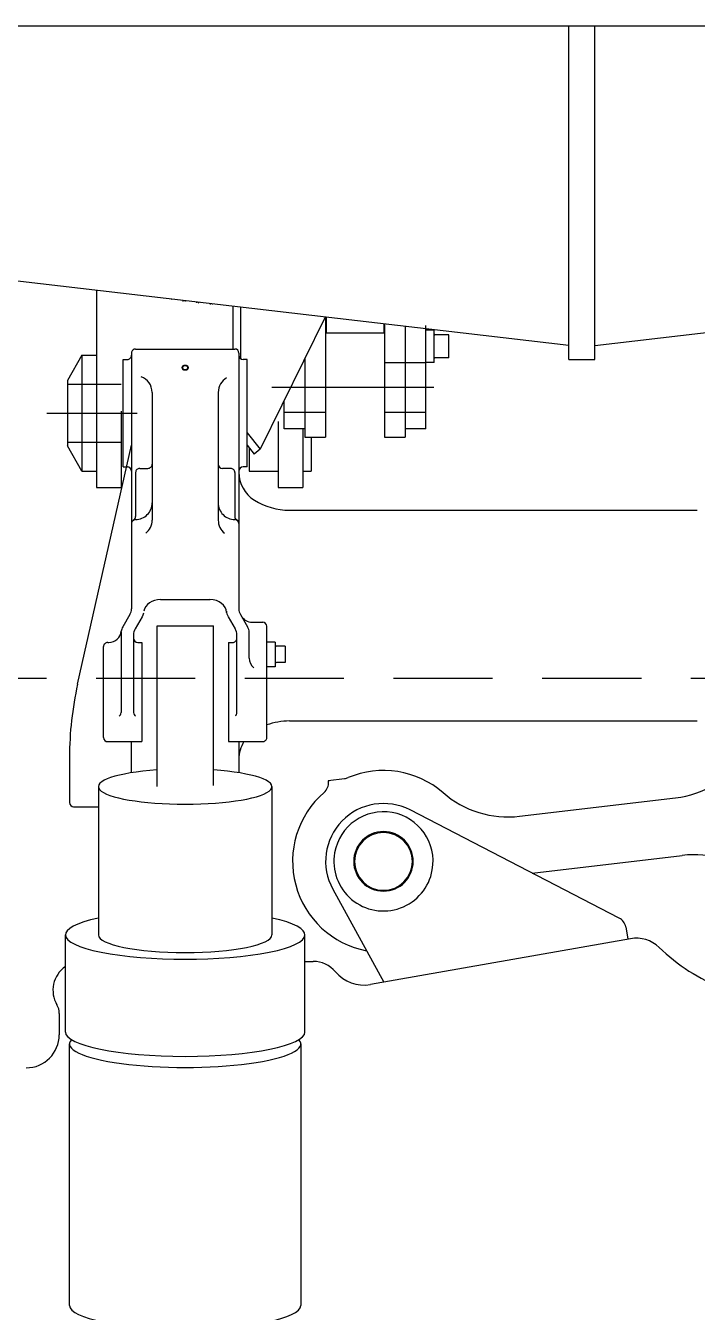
# Model space of a CAD drawing. Extents: x -633 to 241, y -1 to 752.
# Drawn here: x -530.7 to -490.1, y 435.7 to 513.5 of the extents above; entities that cross this region are included whole.
import ezdxf

# ---------------------------------------------------------------- set-up
doc = ezdxf.new("R2010")
doc.units = 0
doc.header["$LTSCALE"] = 48
for name, pattern in [('CENTERLINE', [1.25, 1, -0.0625, 0.125, -0.0625]), ('HIDDEN', [0.1875, 0.125, -0.0625]), ('HIDDEN2', [0.1875, 0.125, -0.0625])]:
    doc.linetypes.add(name, pattern=pattern)
doc.layers.add('0A537428______2_____', color=1, linetype='CONTINUOUS')
doc.layers.add('HIDDEN2', color=7, linetype='HIDDEN2')

# ---------------------------------------------------------------- blocks, each defined once
blk = doc.blocks.new('*U330', base_point=(9.5215, 24.4223))
at = {"layer": '0A537428______2_____', "color": 180, "linetype": 'CONTINUOUS'}
blk.add_arc((9.5215, 24.4223), 0.28, 180, 359.8057, dxfattribs=at)
blk = doc.blocks.new('*U329', base_point=(9.5215, 25.0549))
at = {"layer": '0A537428______2_____', "color": 180, "linetype": 'CONTINUOUS'}
blk.add_arc((9.5215, 25.0549), 0.28, 169.5335, 10.4665, dxfattribs=at)
blk = doc.blocks.new('*U325', base_point=(9.5215, 25.0836))
at = {"layer": '0A537428______2_____', "color": 180, "linetype": 'CONTINUOUS'}
blk.add_arc((9.5215, 25.0836), 0.29, 180, 0, dxfattribs=at)
blk = doc.blocks.new('*U328', base_point=(9.5215, 25.3187))
at = {"layer": '0A537428______2_____', "color": 180, "linetype": 'CONTINUOUS'}
blk.add_arc((9.5215, 25.3187), 0.21, 180, 0, dxfattribs=at)
blk = doc.blocks.new('*U327', base_point=(9.5215, 25.6774))
at = {"layer": '0A537428______2_____', "color": 180, "linetype": 'CONTINUOUS'}
blk.add_arc((9.5215, 25.6774), 0.21, 108.954, 71.046, dxfattribs=at)
blk = doc.blocks.new('*U326', base_point=(9.5215, 25.3187))
at = {"layer": '0A537428______2_____', "color": 180, "linetype": 'CONTINUOUS'}
blk.add_arc((9.5215, 25.3187), 0.29, 136.3886, 43.6114, dxfattribs=at)
blk = doc.blocks.new('*U265', base_point=(9.5815, 26.0981))
at = {"layer": '0A537428______2_____', "color": 40, "linetype": 'CONTINUOUS'}
blk.add_arc((9.5815, 26.0981), 0.04, 0.4466, 90.0018, dxfattribs=at)
blk = doc.blocks.new('*U264', base_point=(9.4615, 26.0981))
at = {"layer": '0A537428______2_____', "color": 40, "linetype": 'CONTINUOUS'}
blk.add_arc((9.4615, 26.0981), 0.04, 90, 172.8914, dxfattribs=at)
blk = doc.blocks.new('*U259', base_point=(9.3815, 26.102))
at = {"layer": '0A537428______2_____', "color": 40, "linetype": 'CONTINUOUS'}
blk.add_arc((9.3815, 26.102), 0.04, 334.9762, 353, dxfattribs=at)
blk = doc.blocks.new('*U258', base_point=(9.4365, 26.0453))
at = {"layer": '0A537428______2_____', "color": 40, "linetype": 'CONTINUOUS'}
blk.add_arc((9.4365, 26.0453), 0.04, 154.9762, 180, dxfattribs=at)
blk = doc.blocks.new('*U257', base_point=(9.3515, 26.1073))
at = {"layer": '0A537428______2_____', "color": 40, "linetype": 'CONTINUOUS'}
blk.add_arc((9.3515, 26.1073), 0.04, 334.9762, 360, dxfattribs=at)
blk = doc.blocks.new('*U256', base_point=(9.4065, 26.0506))
at = {"layer": '0A537428______2_____', "color": 40, "linetype": 'CONTINUOUS'}
blk.add_arc((9.4065, 26.0506), 0.04, 154.9762, 175.409, dxfattribs=at)
blk = doc.blocks.new('*U263', base_point=(9.6615, 26.102))
at = {"layer": '0A537428______2_____', "color": 40, "linetype": 'CONTINUOUS'}
blk.add_arc((9.6615, 26.102), 0.04, 179.9993, 205.0238, dxfattribs=at)
blk = doc.blocks.new('*U262', base_point=(9.6065, 26.0453))
at = {"layer": '0A537428______2_____', "color": 40, "linetype": 'CONTINUOUS'}
blk.add_arc((9.6065, 26.0453), 0.04, 0.0003, 25.0239, dxfattribs=at)
blk = doc.blocks.new('*U261', base_point=(9.6915, 26.1073))
at = {"layer": '0A537428______2_____', "color": 40, "linetype": 'CONTINUOUS'}
blk.add_arc((9.6915, 26.1073), 0.04, 180.0001, 205.0239, dxfattribs=at)
blk = doc.blocks.new('*U260', base_point=(9.6365, 26.0506))
at = {"layer": '0A537428______2_____', "color": 40, "linetype": 'CONTINUOUS'}
blk.add_arc((9.6365, 26.0506), 0.04, 0.0001, 25.0238, dxfattribs=at)
blk = doc.blocks.new('*U202', base_point=(9.593399, 26.948361))
at = {"layer": '0A537428______2_____', "color": 40, "linetype": 'CONTINUOUS'}
blk.add_arc((9.593399, 26.948361), 0.1048, 350.5337, 0.20902, dxfattribs=at)
blk = doc.blocks.new('*U201', base_point=(9.5649, 26.952))
at = {"layer": '0A537428______2_____', "color": 40, "linetype": 'CONTINUOUS'}
blk.add_arc((9.5649, 26.952), 0.1048, 0.2089, 8.446, dxfattribs=at)
blk = doc.blocks.new('*U200', base_point=(9.5602, 26.952))
at = {"layer": '0A537428______2_____', "color": 40, "linetype": 'CONTINUOUS'}
blk.add_arc((9.5602, 26.952), 0.1048, 349.6764, 0.2098, dxfattribs=at)
blk = doc.blocks.new('*U199', base_point=(9.5317, 26.9556))
at = {"layer": '0A537428______2_____', "color": 40, "linetype": 'CONTINUOUS'}
blk.add_arc((9.5317, 26.9556), 0.1048, 0.2092, 9.4097, dxfattribs=at)
blk = doc.blocks.new('*U198', base_point=(9.527, 26.9556))
at = {"layer": '0A537428______2_____', "color": 40, "linetype": 'CONTINUOUS'}
blk.add_arc((9.527, 26.9556), 0.1048, 348.8675, 0.2088, dxfattribs=at)
blk = doc.blocks.new('*U197', base_point=(9.4986, 26.9604))
at = {"layer": '0A537428______2_____', "color": 40, "linetype": 'CONTINUOUS'}
blk.add_arc((9.4986, 26.9604), 0.1048, 0.2093, 5.5094, dxfattribs=at)
blk = doc.blocks.new('*U203', base_point=(9.5981, 26.9484))
at = {"layer": '0A537428______2_____', "color": 40, "linetype": 'CONTINUOUS'}
blk.add_arc((9.5981, 26.9484), 0.1048, 0.9586, 7.3746, dxfattribs=at)

msp = doc.modelspace()

# ---------------------------------------------------------------- linework, layer by layer
at = {"layer": '0A537428______2_____', "color": 40, "linetype": 'CONTINUOUS'}
for points in [[(-590.078, 513.478), (-404.078, 513.478)], [(-497.865, 493.295), (-497.865, 513.478)], [(-496.29, 493.295), (-496.29, 513.478)], [(-497.865, 494.128), (-586.527, 504.477)], [(-496.291, 494.128), (-407.629, 504.477)], [(-526.453, 497.465), (-526.453, 485.545)], [(-518.198, 496.502), (-518.196, 493.925)], [(-517.729, 496.447), (-517.726, 493.344)], [(-512.601, 495.848), (-516.532, 487.86)], [(-512.579, 495.846), (-512.579, 488.589)], [(-512.549, 495.842), (-512.549, 494.899)], [(-509.049, 495.434), (-509.049, 494.899)], [(-509.019, 495.43), (-509.019, 488.589)], [(-507.769, 495.284), (-507.769, 488.589)], [(-506.519, 489.089), (-506.519, 495.138)], [(-506.019, 495.073), (-506.519, 495.073)], [(-506.019, 493.105), (-506.019, 495.073)], [(-512.549, 494.899), (-509.049, 494.899)], [(-505.119, 494.789), (-505.974, 494.789)], [(-505.119, 493.389), (-505.119, 494.789)], [(-527.323, 493.545), (-528.203, 492.021)], [(-527.323, 493.545), (-527.323, 486.545)], [(-527.323, 493.545), (-526.453, 493.545)], [(-524.328, 493.675), (-524.328, 478.204)], [(-524.078, 493.925), (-518.078, 493.925)], [(-517.828, 493.675), (-517.828, 478.204)], [(-505.119, 493.389), (-505.974, 493.389)], [(-524.828, 486.795), (-524.828, 493.295)], [(-524.828, 493.295), (-524.578, 493.295)], [(-517.328, 493.295), (-517.578, 493.295)], [(-517.328, 486.795), (-517.328, 493.295)], [(-513.829, 493.352), (-513.829, 488.589)], [(-506.019, 493.105), (-506.519, 493.105)], [(-497.865, 493.295), (-496.29, 493.295)], [(-528.203, 492.021), (-528.203, 488.069)], [(-523.078, 491.304), (-523.078, 483.57)], [(-519.078, 491.304), (-519.078, 483.57)], [(-515.079, 489.089), (-515.079, 490.813)], [(-524.953, 490.163), (-524.953, 485.545)], [(-515.453, 489.545), (-515.453, 485.545)], [(-517.328, 488.861), (-516.532, 487.859)], [(-513.829, 489.089), (-515.079, 489.089)], [(-513.953, 489.089), (-513.953, 485.545)], [(-506.519, 489.089), (-507.769, 489.089)], [(-527.323, 486.544), (-528.203, 488.069)], [(-527.587, 473.645), (-524.322, 488.105)], [(-517.328, 488.106), (-516.9, 487.567)], [(-517.203, 487.948), (-517.203, 486.545)], [(-513.829, 488.589), (-512.579, 488.589)], [(-513.453, 488.589), (-513.453, 486.545)], [(-509.019, 488.589), (-507.769, 488.589)], [(-516.532, 487.859), (-516.9, 487.567)], [(-527.323, 486.545), (-526.453, 486.545)], [(-524.828, 486.795), (-524.578, 486.795)], [(-524.078, 486.456), (-524.078, 483.798)], [(-523.828, 486.706), (-523.328, 486.706)], [(-518.328, 486.706), (-518.828, 486.706)], [(-518.078, 486.456), (-518.078, 483.798)], [(-517.328, 486.795), (-517.578, 486.795)], [(-517.203, 486.545), (-515.453, 486.545)], [(-513.953, 486.545), (-513.453, 486.545)], [(-526.453, 485.545), (-524.953, 485.545)], [(-515.453, 485.545), (-513.953, 485.545)], [(-514.768, 484.175), (-490.09, 484.175)], [(-522.578, 478.769), (-519.569, 478.769)], [(-524.422, 477.868), (-524.859, 477.123)], [(-518.585, 478.071), (-518.57, 477.974)], [(-517.734, 477.867), (-517.297, 477.122)], [(-523.672, 477.735), (-524.109, 476.99)], [(-518.484, 477.735), (-518.047, 476.99)], [(-517.031, 477.401), (-516.388, 477.401)], [(-516.138, 470.425), (-516.138, 477.151)], [(-524.953, 476.823), (-524.953, 471.93)], [(-524.203, 476.654), (-524.203, 471.93)], [(-517.953, 471.93), (-517.953, 476.66)], [(-517.203, 475.226), (-517.203, 476.792)], [(-526.018, 470.425), (-526.018, 475.925)], [(-525.768, 476.175), (-525.696, 476.175)], [(-523.953, 476.175), (-523.706, 476.175)], [(-523.706, 476.175), (-523.706, 470.175)], [(-518.45, 476.175), (-518.45, 470.175)], [(-518.45, 476.175), (-518.203, 476.175)], [(-515.638, 476.203), (-516.138, 476.203)], [(-515.638, 476.203), (-515.638, 474.703)], [(-515.018, 475.953), (-515.548, 475.953)], [(-515.018, 475.953), (-515.018, 474.953)], [(-515.638, 474.703), (-516.138, 474.703)], [(-515.018, 474.953), (-515.548, 474.953)], [(-514.768, 471.425), (-490.103, 471.425)], [(-525.768, 470.175), (-523.706, 470.175)], [(-524.328, 468.293), (-524.328, 470.175)], [(-518.45, 470.175), (-516.388, 470.175)], [(-517.828, 470.175), (-517.828, 468.293)], [(-528.078, 469.24), (-528.078, 466.49)], [(-527.828, 466.24), (-526.327, 466.24)]]:
    msp.add_lwpolyline(points, dxfattribs=at)
at = {"layer": '0A537428______2_____', "color": 40, "linetype": 'HIDDEN'}
for points in [[(-506.519, 495.138), (-506.519, 495.339)], [(-506.519, 493.091), (-509.019, 493.091)], [(-528.203, 491.802), (-524.953, 491.802)], [(-512.579, 490.087), (-515.079, 490.087)], [(-506.519, 490.087), (-509.019, 490.087)], [(-528.203, 488.288), (-524.953, 488.288)]]:
    msp.add_lwpolyline(points, dxfattribs=at)
at = {"layer": '0A537428______2_____', "color": 40, "linetype": 'CONTINUOUS'}
for points in [[(-506.019, 494.834, 0.414213), (-505.974, 494.789)], [(-524.578, 493.295, 0.414214), (-524.328, 493.545)], [(-524.078, 493.925, 0.414214), (-524.328, 493.675)], [(-517.828, 493.675, 0.414213), (-518.078, 493.925)], [(-517.828, 493.545, 0.414213), (-517.578, 493.295)], [(-505.974, 493.389, 0.414213), (-506.019, 493.344)], [(-520.94, 492.698), (-520.936, 492.701, 0.007406), (-520.932, 492.704, 0.007584), (-520.928, 492.707, 0.007685), (-520.925, 492.711, 0.007724), (-520.921, 492.714, 0.007792), (-520.917, 492.718, 0.007855), (-520.914, 492.721, 0.008036), (-520.911, 492.725, 0.008277), (-520.908, 492.729, 0.008272), (-520.905, 492.732, 0.00816), (-520.903, 492.736, 0.008849), (-520.9, 492.74, 0.009511), (-520.898, 492.744, 0.0094), (-520.895, 492.749, 0.010086), (-520.893, 492.753, 0.010665), (-520.891, 492.758, 0.010509), (-520.89, 492.762, 0.010515), (-520.888, 492.767, 0.010741), (-520.887, 492.771, 0.010948), (-520.886, 492.776, 0.011101), (-520.885, 492.78, 0.011281), (-520.884, 492.785, 0.011491), (-520.884, 492.789, 0.011734), (-520.883, 492.794, 0.011998), (-520.883, 492.798, 0.012133), (-520.884, 492.803, 0.01206), (-520.884, 492.808, 0.01189), (-520.885, 492.812, 0.01172), (-520.886, 492.817, 0.011594), (-520.887, 492.821, 0.011477), (-520.888, 492.826, 0.0113), (-520.89, 492.83, 0.011107), (-520.891, 492.834, 0.011116), (-520.893, 492.839, 0.011188), (-520.895, 492.843, 0.01079), (-520.898, 492.847, 0.010553), (-520.9, 492.851, 0.010499), (-520.903, 492.855, 0.009622), (-520.905, 492.859, 0.00912), (-520.908, 492.862, 0.008963), (-520.911, 492.866, 0.008688), (-520.914, 492.869, 0.008528), (-520.917, 492.873, 0.008379), (-520.921, 492.876, 0.008213), (-520.925, 492.879, 0.008058), (-520.928, 492.882, 0.007942), (-520.932, 492.886, 0.007837), (-520.936, 492.889, 0.007772), (-520.94, 492.891, 0.007614), (-520.945, 492.894, 0.007334), (-520.949, 492.897, 0.007062), (-520.954, 492.9, 0.006839), (-520.958, 492.902, 0.00664), (-520.963, 492.905, 0.006465), (-520.968, 492.907, 0.006324), (-520.973, 492.909, 0.006212), (-520.978, 492.911, 0.006084), (-520.983, 492.913, 0.00598), (-520.988, 492.915, 0.005957), (-520.994, 492.917, 0.00588), (-520.999, 492.919, 0.005977), (-521.005, 492.92, 0.006241), (-521.011, 492.922, 0.006019), (-521.017, 492.923, 0.005939), (-521.023, 492.925, 0.005957), (-521.03, 492.926, 0.00575), (-521.036, 492.927, 0.005601), (-521.042, 492.928, 0.005576), (-521.049, 492.928, 0.005561), (-521.055, 492.929, 0.005538), (-521.062, 492.929, 0.005539), (-521.068, 492.93, 0.005582), (-521.075, 492.93, 0.005651), (-521.081, 492.93, 0.0057), (-521.088, 492.93, 0.005683), (-521.094, 492.929, 0.005625), (-521.101, 492.929, 0.005591), (-521.107, 492.928, 0.005581), (-521.113, 492.928, 0.0056), (-521.12, 492.927, 0.005639), (-521.126, 492.926, 0.005668), (-521.132, 492.925, 0.005692), (-521.138, 492.923, 0.005842), (-521.145, 492.922, 0.006079), (-521.151, 492.92, 0.005968), (-521.156, 492.919, 0.00584), (-521.162, 492.917, 0.006185), (-521.167, 492.915, 0.005994), (-521.172, 492.913, 0.005727), (-521.178, 492.911, 0.005971), (-521.183, 492.909, 0.00618), (-521.188, 492.907, 0.006207), (-521.193, 492.905, 0.006292), (-521.197, 492.902, 0.006466), (-521.202, 492.9, 0.006651), (-521.207, 492.897, 0.006848), (-521.211, 492.894, 0.007057), (-521.215, 492.891, 0.00723), (-521.219, 492.889, 0.007347), (-521.223, 492.886, 0.00738), (-521.227, 492.882, 0.007481), (-521.231, 492.879, 0.007682), (-521.235, 492.876, 0.007869), (-521.238, 492.873, 0.008035), (-521.242, 492.869, 0.008332), (-521.245, 492.866, 0.008729), (-521.248, 492.862, 0.008851), (-521.251, 492.859, 0.008871), (-521.253, 492.855, 0.009768), (-521.256, 492.851, 0.010659), (-521.258, 492.847, 0.010547), (-521.261, 492.843, 0.011187), (-521.263, 492.839, 0.011713), (-521.265, 492.834, 0.011403), (-521.266, 492.83, 0.011264), (-521.268, 492.826, 0.011335), (-521.269, 492.821, 0.011377), (-521.27, 492.817, 0.011335), (-521.271, 492.812, 0.011324), (-521.271, 492.808, 0.011326), (-521.272, 492.803, 0.01135), (-521.272, 492.798, 0.011359), (-521.272, 492.794, 0.011364), (-521.272, 492.789, 0.011296), (-521.271, 492.785, 0.011169), (-521.271, 492.78, 0.011101), (-521.27, 492.776, 0.011054), (-521.269, 492.771, 0.011027), (-521.268, 492.767, 0.010928), (-521.266, 492.762, 0.010832), (-521.265, 492.758, 0.010914), (-521.263, 492.753, 0.011068), (-521.261, 492.749, 0.010743), (-521.258, 492.744, 0.010602), (-521.256, 492.74, 0.010579), (-521.253, 492.736, 0.009698), (-521.251, 492.732, 0.009122), (-521.248, 492.729, 0.008821), (-521.245, 492.725, 0.00845), (-521.242, 492.721, 0.008213), (-521.238, 492.718, 0.008003), (-521.235, 492.714, 0.007778), (-521.231, 492.711, 0.00759), (-521.227, 492.707, 0.00745), (-521.223, 492.704, 0.007321), (-521.219, 492.701, 0.007214), (-521.215, 492.698, 0.007189), (-521.211, 492.694, 0.007201), (-521.207, 492.692, 0.007062), (-521.202, 492.689, 0.006865), (-521.197, 492.686, 0.006699), (-521.193, 492.683, 0.006566), (-521.188, 492.681, 0.006461), (-521.183, 492.678, 0.006388), (-521.178, 492.676, 0.006291), (-521.172, 492.674, 0.006219), (-521.167, 492.672, 0.006238), (-521.162, 492.67, 0.006212), (-521.156, 492.668, 0.006312), (-521.151, 492.666, 0.006554), (-521.145, 492.664, 0.006353), (-521.138, 492.663, 0.006339), (-521.132, 492.661, 0.006418), (-521.126, 492.66, 0.006251), (-521.12, 492.659, 0.006132), (-521.113, 492.658, 0.006142), (-521.107, 492.657, 0.006152), (-521.101, 492.657, 0.006148), (-521.094, 492.656, 0.006161), (-521.088, 492.656, 0.006215), (-521.081, 492.656, 0.006283), (-521.075, 492.656, 0.00632), (-521.068, 492.656, 0.00627), (-521.062, 492.656, 0.006173), (-521.055, 492.657, 0.006109), (-521.049, 492.657, 0.006079), (-521.042, 492.658, 0.006084), (-521.036, 492.659, 0.006115), (-521.03, 492.66, 0.006146), (-521.023, 492.661, 0.006181), (-521.017, 492.663, 0.006343), (-521.011, 492.664, 0.006602), (-521.005, 492.666, 0.006522), (-520.999, 492.668, 0.006433), (-520.994, 492.67, 0.006575), (-520.988, 492.672, 0.005881), (-520.983, 492.674, 0.00612), (-520.978, 492.676, 0.007564), (-520.973, 492.678, 0.005958), (-520.968, 492.681, 0.002067), (-520.964, 492.683, 0.008291), (-520.958, 492.686, 0.014885), (-520.95, 492.691, 0.007553), (-520.94, 492.698, 0.004051)], [(-523.078, 491.304, 0.319638), (-523.751, 492.249)], [(-518.568, 492.175, 0.270999), (-519.078, 491.304)], [(-524.328, 486.545, 0.414213), (-524.578, 486.795)], [(-523.828, 486.706, 0.414214), (-524.078, 486.456)], [(-523.328, 486.706, 0.414214), (-523.078, 486.956)], [(-519.078, 486.956, 0.414213), (-518.828, 486.706)], [(-518.078, 486.456, 0.414214), (-518.328, 486.706)], [(-517.578, 486.795, 0.414213), (-517.828, 486.545)], [(-517.828, 486.479, 0.258592), (-516.888, 484.783)], [(-524.078, 483.615, 0.414214), (-523.078, 484.615)], [(-519.078, 484.615, 0.414214), (-518.078, 483.615)], [(-516.888, 484.783, 0.140565), (-514.768, 484.175)], [(-524.078, 483.615, 0.414214), (-524.328, 483.365)], [(-524.203, 483.582, 0.267969), (-524.078, 483.798)], [(-523.459, 482.785, 0.229709), (-523.078, 483.57)], [(-519.078, 483.57, 0.232183), (-518.689, 482.779)], [(-518.078, 483.798, 0.267912), (-517.953, 483.582)], [(-517.828, 483.365, 0.414213), (-518.078, 483.615)], [(-517.678, 477.772, 0.266025), (-517.031, 477.401)], [(-516.138, 477.151, 0.414213), (-516.388, 477.401)], [(-525.696, 476.175, 0.385038), (-524.949, 476.85)], [(-524.203, 476.425, 0.414213), (-523.953, 476.175)], [(-518.203, 476.175, 0.414214), (-517.953, 476.425)], [(-525.768, 476.175, 0.414214), (-526.018, 475.925)], [(-515.638, 476.043, 0.414213), (-515.548, 475.953)], [(-517.203, 475.226, 0.223596), (-516.931, 474.648)], [(-515.548, 474.953, 0.414214), (-515.638, 474.863)], [(-527.587, 473.645, 0.055575), (-528.078, 469.24)], [(-525.079, 471.713, 0.268831), (-524.953, 471.93)], [(-524.203, 471.93, 0.258953), (-524.085, 471.717)], [(-518.031, 471.748, 0.206449), (-517.953, 471.93)], [(-514.768, 471.425, 0.087615), (-516.138, 471.183)], [(-526.018, 470.425, 0.414213), (-525.768, 470.175)], [(-517.528, 470.175, 0.139662), (-517.828, 469.121)], [(-516.388, 470.175, 0.414214), (-516.138, 470.425)], [(-528.078, 466.49, 0.414213), (-527.828, 466.24)]]:
    msp.add_lwpolyline(points, format="xyb", dxfattribs=at)
at = {"layer": '0A537428______2_____', "color": 40, "linetype": 'CENTERLINE'}
msp.add_lwpolyline([(-520.962, 492.713), (-520.958, 492.716, 0.007524), (-520.955, 492.718, 0.007724), (-520.951, 492.721, 0.007828), (-520.948, 492.724, 0.007838), (-520.945, 492.727, 0.007883), (-520.942, 492.73, 0.007923), (-520.94, 492.733, 0.008076), (-520.937, 492.736, 0.008279), (-520.935, 492.739, 0.008241), (-520.932, 492.743, 0.0081), (-520.93, 492.746, 0.008726), (-520.928, 492.749, 0.009285), (-520.926, 492.753, 0.009125), (-520.924, 492.756, 0.009771), (-520.922, 492.76, 0.010357), (-520.92, 492.764, 0.010296), (-520.919, 492.767, 0.010376), (-520.918, 492.771, 0.010673), (-520.916, 492.775, 0.010953), (-520.916, 492.779, 0.011199), (-520.915, 492.783, 0.011463), (-520.914, 492.787, 0.011764), (-520.914, 492.79, 0.0121), (-520.914, 492.794, 0.012478), (-520.914, 492.798, 0.012638), (-520.914, 492.802, 0.012503), (-520.914, 492.806, 0.012249), (-520.915, 492.81, 0.011962), (-520.916, 492.813, 0.011736), (-520.916, 492.817, 0.011518), (-520.918, 492.821, 0.011252), (-520.919, 492.825, 0.010968), (-520.92, 492.828, 0.010896), (-520.922, 492.832, 0.010884), (-520.924, 492.836, 0.010432), (-520.926, 492.839, 0.010128), (-520.928, 492.843, 0.010092), (-520.93, 492.846, 0.00935), (-520.932, 492.849, 0.00893), (-520.935, 492.852, 0.008819), (-520.937, 492.855, 0.00859), (-520.94, 492.858, 0.008477), (-520.942, 492.861, 0.008365), (-520.945, 492.864, 0.008236), (-520.948, 492.866, 0.00811), (-520.951, 492.869, 0.008024), (-520.955, 492.872, 0.00794), (-520.958, 492.874, 0.007894), (-520.962, 492.877, 0.007779), (-520.965, 492.879, 0.007574), (-520.969, 492.882, 0.007283), (-520.973, 492.884, 0.006975), (-520.977, 492.886, 0.006717), (-520.981, 492.888, 0.006496), (-520.985, 492.89, 0.006317), (-520.989, 492.892, 0.006168), (-520.994, 492.894, 0.006016), (-520.998, 492.895, 0.005894), (-521.002, 492.897, 0.005852), (-521.007, 492.899, 0.005752), (-521.012, 492.9, 0.005873), (-521.017, 492.901, 0.006194), (-521.022, 492.903, 0.006008), (-521.027, 492.904, 0.005952), (-521.032, 492.905, 0.005986), (-521.037, 492.906, 0.005791), (-521.043, 492.907, 0.005651), (-521.048, 492.908, 0.005635), (-521.053, 492.908, 0.005623), (-521.059, 492.909, 0.005602), (-521.064, 492.909, 0.005605), (-521.07, 492.909, 0.005648), (-521.075, 492.91, 0.005707), (-521.081, 492.91, 0.005755), (-521.086, 492.909, 0.005748), (-521.092, 492.909, 0.005697), (-521.097, 492.909, 0.005667), (-521.102, 492.908, 0.005656), (-521.108, 492.908, 0.005672), (-521.113, 492.907, 0.005703), (-521.118, 492.906, 0.005722), (-521.124, 492.905, 0.005732), (-521.129, 492.904, 0.005865), (-521.134, 492.903, 0.006083), (-521.139, 492.901, 0.005942), (-521.144, 492.9, 0.005766), (-521.149, 492.899, 0.006072), (-521.153, 492.897, 0.00588), (-521.158, 492.895, 0.005623), (-521.162, 492.894, 0.005883), (-521.166, 492.892, 0.006109), (-521.171, 492.89, 0.006164), (-521.175, 492.888, 0.006283), (-521.179, 492.886, 0.006502), (-521.183, 492.884, 0.006729), (-521.187, 492.882, 0.006967), (-521.19, 492.879, 0.007262), (-521.194, 492.877, 0.007594), (-521.197, 492.874, 0.007806), (-521.201, 492.872, 0.007864), (-521.204, 492.869, 0.007938), (-521.207, 492.866, 0.008032), (-521.21, 492.864, 0.008125), (-521.213, 492.861, 0.008184), (-521.216, 492.858, 0.008365), (-521.219, 492.855, 0.008604), (-521.221, 492.852, 0.008586), (-521.223, 492.849, 0.008455), (-521.226, 492.846, 0.009122), (-521.228, 492.843, 0.00972), (-521.23, 492.839, 0.009551), (-521.232, 492.836, 0.010216), (-521.234, 492.832, 0.010807), (-521.235, 492.828, 0.010718), (-521.237, 492.825, 0.01077), (-521.238, 492.821, 0.011044), (-521.239, 492.817, 0.011291), (-521.24, 492.813, 0.011498), (-521.241, 492.81, 0.011715), (-521.241, 492.806, 0.011965), (-521.242, 492.802, 0.01224), (-521.242, 492.798, 0.012552), (-521.242, 492.794, 0.012637), (-521.242, 492.79, 0.01243), (-521.241, 492.787, 0.012107), (-521.241, 492.783, 0.011762), (-521.24, 492.779, 0.011483), (-521.239, 492.775, 0.011219), (-521.238, 492.771, 0.010914), (-521.237, 492.767, 0.010601), (-521.235, 492.764, 0.010497), (-521.234, 492.76, 0.010457), (-521.232, 492.756, 0.009997), (-521.23, 492.753, 0.009687), (-521.228, 492.749, 0.009641), (-521.226, 492.746, 0.008934), (-521.223, 492.743, 0.008541), (-521.221, 492.739, 0.008449), (-521.219, 492.736, 0.008245), (-521.216, 492.733, 0.008157), (-521.213, 492.73, 0.008072), (-521.21, 492.727, 0.007975), (-521.207, 492.724, 0.00788), (-521.204, 492.721, 0.007828), (-521.201, 492.718, 0.007777), (-521.197, 492.716, 0.007768), (-521.194, 492.713, 0.007691), (-521.19, 492.711, 0.007529), (-521.187, 492.708, 0.007275), (-521.183, 492.706, 0.007001), (-521.179, 492.703, 0.006774), (-521.175, 492.701, 0.006583), (-521.171, 492.699, 0.006434), (-521.166, 492.697, 0.006317), (-521.162, 492.695, 0.00619), (-521.158, 492.693, 0.006091), (-521.153, 492.691, 0.006086), (-521.149, 492.69, 0.006032), (-521.144, 492.688, 0.006142), (-521.139, 492.687, 0.006415), (-521.134, 492.685, 0.00625), (-521.129, 492.684, 0.006265), (-521.124, 492.683, 0.006364), (-521.118, 492.682, 0.006215), (-521.113, 492.681, 0.006108), (-521.108, 492.68, 0.006128), (-521.102, 492.679, 0.006142), (-521.097, 492.679, 0.006138), (-521.092, 492.678, 0.00615), (-521.086, 492.678, 0.0062), (-521.081, 492.678, 0.006251), (-521.075, 492.678, 0.006279), (-521.07, 492.678, 0.006235), (-521.064, 492.678, 0.006146), (-521.059, 492.679, 0.006089), (-521.053, 492.679, 0.006059), (-521.048, 492.68, 0.006063), (-521.043, 492.681, 0.006092), (-521.037, 492.682, 0.006117), (-521.032, 492.683, 0.006143), (-521.027, 492.684, 0.006294), (-521.022, 492.685, 0.006543), (-521.017, 492.687, 0.006442), (-521.012, 492.688, 0.006303), (-521.007, 492.69, 0.006404), (-521.002, 492.691, 0.005713), (-520.998, 492.693, 0.005967), (-520.994, 492.695, 0.007436), (-520.989, 492.697, 0.005855), (-520.985, 492.699, 0.001967), (-520.981, 492.701, 0.00826), (-520.977, 492.703, 0.015056), (-520.97, 492.708, 0.007681), (-520.962, 492.713, 0.004115)], format="xyb", dxfattribs=at)
for points in [[(-506.028, 491.589), (-515.829, 491.589)], [(-529.448, 490.045), (-523.99, 490.045)]]:
    msp.add_lwpolyline(points, dxfattribs=at)
at = {"layer": '0A537428______2_____', "color": 180, "linetype": 'CONTINUOUS'}
for points in [[(-522.783, 477.175), (-519.373, 477.175)], [(-522.783, 467.461), (-522.783, 477.175)], [(-519.373, 467.532), (-519.373, 477.175)], [(-526.327, 467.457), (-526.327, 458.487)], [(-515.829, 467.457), (-515.829, 458.487)], [(-528.328, 452.612), (-528.328, 458.487)], [(-513.828, 452.612), (-513.828, 458.487)], [(-528.078, 436.078), (-528.078, 451.892)], [(-514.078, 451.892), (-514.078, 436.078)]]:
    msp.add_lwpolyline(points, dxfattribs=at)
at = {"layer": '0A537428______2_____', "color": 230, "linetype": 'CONTINUOUS'}
for points in [[(-491.402, 466.775, 0.210873), (-487.228, 469.235)], [(-512.669, 467.1, 0.24907), (-512.413, 467.756)], [(-511.429, 467.944, 0.071068), (-511.224, 467.998)], [(-505.474, 467.089, 0.28626), (-511.224, 467.998)], [(-512.669, 467.1, 0.627821), (-510.104, 457.531)], [(-505.475, 467.09, 0.210871), (-500.844, 465.664)], [(-507.472, 466.044, 0.740498), (-512.146, 461.25)], [(-506.123, 462.413, 1), (-512.032, 463.455, 1), (-506.123, 462.413)], [(-507.277, 462.934, 1), (-510.878, 462.934, 1), (-507.277, 462.934)], [(-507.327, 462.934, 1), (-510.828, 462.934, 1), (-507.327, 462.934)], [(-486.362, 461.873, 0.210871), (-490.993, 463.299)], [(-494.416, 458.97, 0.234033), (-494.811, 459.506)], [(-492.395, 457.731, 0.239499), (-494.128, 458.259)], [(-492.395, 457.731, 0.096387), (-488.544, 455.244)], [(-511.982, 456.256, 0.222809), (-513.328, 456.887)], [(-528.328, 456.574, 0.392426), (-528.835, 454.248)], [(-511.984, 456.258, 0.268682), (-509.866, 455.484)], [(-528.698, 453.742, 0.133778), (-528.836, 454.25)], [(-530.698, 450.447, 0.414213), (-528.698, 452.447)]]:
    msp.add_lwpolyline(points, format="xyb", dxfattribs=at)
for points in [[(-512.422, 467.827), (-511.429, 467.944)], [(-512.422, 467.827), (-512.413, 467.756)], [(-500.844, 465.664), (-491.402, 466.775)], [(-494.811, 459.506), (-507.472, 466.044)], [(-500.085, 462.229), (-490.993, 463.299)], [(-512.146, 461.25), (-509.058, 455.627)], [(-494.416, 458.97), (-494.286, 458.231)], [(-494.128, 458.259), (-509.866, 455.484)], [(-513.828, 456.887), (-513.328, 456.887)], [(-528.698, 453.742), (-528.698, 452.447)]]:
    msp.add_lwpolyline(points, dxfattribs=at)
at = {"layer": 'HIDDEN2', "flags": 128}
msp.add_lwpolyline([(-598.472, 474.023), (-395.684, 474.023)], dxfattribs=at)

# ---------------------------------------------------------------- block references
at = {"layer": '0A537428______2_____', "color": 40, "xscale": 25, "zscale": 25}
for name, p, yscale, rotation in [('*U197', (-521.651, 499.53), 0.8685464, 263.996363), ('*U198', (-520.94, 499.41), 0.8685464, 263.996363), ('*U199', (-520.822, 499.41), 0.8685464, 263.996363), ('*U200', (-520.11, 499.32), 0.8685464, 263.996363), ('*U201', (-519.992, 499.32), 0.8685464, 263.996363), ('*U202', (-519.279, 499.23), 0.8685464, 263.996363), ('*U203', (-519.161, 499.23), 0.8685464, 263.996363), ('*U265', (-519.578, 477.974), 19.8822845, 0.0013384583), ('*U263', (-517.578, 478.072), 19.8822845, 0.0008804589)]:
    msp.add_blockref(name, p, dxfattribs=dict(at, yscale=yscale, rotation=rotation))
at = {"layer": '0A537428______2_____', "color": 40, "xscale": 25, "yscale": 19.8822845, "zscale": 25}
for name, p in [('*U264', (-522.578, 477.974)), ('*U257', (-525.328, 478.204)), ('*U259', (-524.578, 478.072)), ('*U261', (-516.828, 478.204)), ('*U256', (-523.953, 476.786)), ('*U260', (-518.203, 476.786)), ('*U258', (-523.203, 476.654)), ('*U262', (-518.953, 476.654))]:
    msp.add_blockref(name, p, dxfattribs=at)
at = {"layer": '0A537428______2_____', "color": 180, "xscale": 25, "zscale": 25}
for name, p, yscale in [('*U327', (-521.078, 467.457), 5.071987500000001), ('*U326', (-521.078, 458.487), 5.0719815), ('*U328', (-521.078, 458.487), 5.071987500000001), ('*U329', (-521.078, 451.892), 5.0720015), ('*U325', (-521.078, 452.612), 5.0719815), ('*U330', (-521.078, 436.078), 5.0720015)]:
    msp.add_blockref(name, p, dxfattribs=dict(at, yscale=yscale))

doc.saveas('drawing.dxf')
